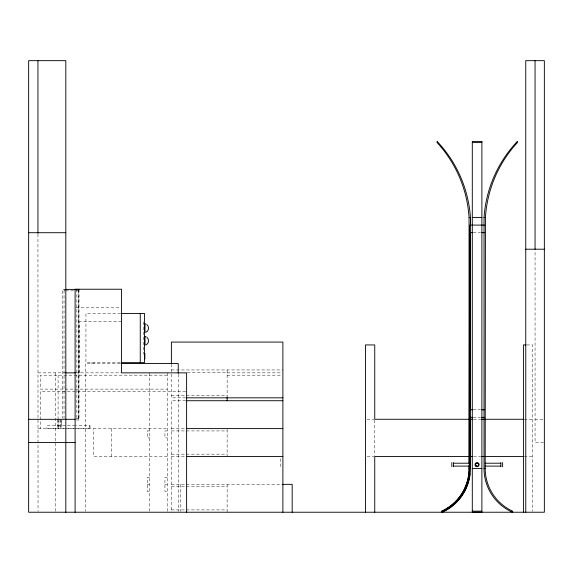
<?xml version="1.0" encoding="UTF-8"?>
<svg xmlns="http://www.w3.org/2000/svg" width="573" height="573" viewBox="0 0 573 573"><rect width="100%" height="100%" fill="white"/><g stroke="black" fill="none" stroke-linecap="round" stroke-linejoin="round"><path stroke-width="0.43" stroke-dasharray="2.87 2.15" d="M143.329 321.926L143.329 354.164M473.191 232.659L480.418 232.659M65.888 289.379L62.213 289.379L62.213 418.19M64.455 290.819L64.04 290.819L64.04 418.483M65.68 290.819L78.694 290.819M76.001 307.808L120.674 307.808M120.667 313.445L85.936 313.445L85.936 362.645L120.667 362.645M121.569 321.747L79.754 321.747L79.754 372.851M526.788 344.939L532.704 344.939L532.704 511.309M120.158 363.561L85.313 363.561L85.313 511.338M171.384 369.95L282.89 369.95M187.314 372.271L227.137 372.271M38.033 372.851L64.799 372.851M75.5 372.851L120.681 372.851M227.137 372.851L281.121 372.851M167.259 375.179L40.361 375.179L40.361 389.117L167.259 389.117M227.137 375.179L281.121 375.179M185.724 391.438L40.361 391.438L40.361 428.604M171.384 395.499L227.137 395.499M185.659 397.827L171.384 397.827L171.384 364.199M185.659 400.728L171.384 400.728L171.384 512.233M473.191 409.795L480.418 409.795M473.191 417.366L480.418 417.366M78.694 418.483L75.865 418.483L78.68 418.555M367.135 419.278L373.897 419.278M473.556 419.278L480.683 419.278M524.223 419.278L532.704 419.278M535.06 419.314L544.35 419.314M76.216 419.98L79.031 419.98L79.031 289.379M60.122 425.646L46.843 425.646L46.843 428.468L90.068 428.468L90.068 425.646L76.281 425.646M75.414 425.646L61.619 425.646L61.619 420.045M38.033 428.604L167.259 428.604M171.384 428.604L185.659 428.604M149.539 430.925L147.218 430.925L147.218 437.894L149.539 437.894M167.259 430.925L164.931 430.925L164.931 437.894L167.259 437.894M171.384 430.925L227.137 430.925M543.505 442.542L535.06 442.542L535.06 250.265M171.384 454.16L227.137 454.16M167.259 456.48L93.786 456.48L93.786 428.604M171.384 456.48L185.659 456.48M367.135 456.445L373.897 456.445M473.556 456.445L480.683 456.445M524.252 456.445L532.704 456.445M149.539 477.388L147.218 477.388L147.218 491.326L149.539 491.326M167.259 477.388L164.931 477.388L164.931 491.326L167.259 491.326M147.218 484.357L149.539 484.357M164.931 484.357L167.259 484.357M171.384 484.357L282.89 484.357M171.384 486.678L227.137 486.678M171.384 509.906L227.137 509.906M374.742 420.159L374.742 455.556M280.562 458.801L280.562 468.098M227.137 369.95L227.137 398.407M227.137 429.478L227.137 456.48M227.137 484.357L227.137 512.233M180.674 484.357L180.674 511.36M178.232 374.241L178.232 511.338M167.259 372.851L167.259 512.233M149.539 372.851L149.539 512.233M111.506 428.604L111.506 456.48M93.993 362.645L93.993 363.561M91.802 362.645L91.802 363.561M89.603 425.646L89.603 428.468M78.673 289.379L78.673 419.98M78.322 290.819L78.322 418.555M76.846 289.379L76.846 419.98M64.412 289.379L64.412 290.819M61.375 419.243L61.375 428.468M60.122 420.045L60.122 428.468L60.122 419.243M58.768 419.243L58.768 428.468M58.081 375.179L58.081 389.117M58.081 391.438L58.081 419.758M58.081 420.639L58.081 428.604M57.816 419.243L57.816 428.468M55.753 372.851L55.753 511.338M37.94 234.164L38.033 511.338"/><path stroke-width="0.86" d="M468.27 482.072A47.588 47.588 0 0 1 441.812 512.334L441.812 511.173A46.857 46.857 0 0 0 468.993 468.42L468.993 465.734M469 463.056L469.051 217.539A121.899 121.899 0 0 0 437.113 142.577L437.113 141.416A122.55 122.55 0 0 1 470.44 217.539L470.44 468.42A47.731 47.731 0 0 1 441.812 512.334M470.154 468.42L470.211 416.635M470.218 410.39L470.426 232.717M470.433 225.576L470.44 217.539L469.051 217.539M470.44 410.39L470.44 232.717M485.424 217.539L485.195 468.42A47 47 0 0 0 512.663 511.173L512.663 512.334A47.731 47.731 0 0 1 484.035 468.42L484.035 217.539A122.55 122.55 0 0 1 517.362 141.416L517.362 142.577A121.899 121.899 0 0 0 485.424 217.539L484.035 217.539M145.95 332.254C149.016 331.036 149.403 326.431 146.803 324.547M145.95 344.874C149.016 343.657 149.403 339.051 146.803 337.168M472.302 142.577L481.886 142.577M472.302 217.539L481.886 217.539M469.559 225.089L469.28 468.42A47 47 0 0 1 441.812 511.173M470.34 225.089L484.629 225.089M470.34 232.659L472.388 232.659M481.793 232.659L484.629 232.659M28.65 232.717L65.816 232.717M525.763 249.198L544.35 249.198M65.888 289.379L79.031 289.379M121.555 313.445L144.468 313.445L144.468 362.645L121.555 362.645M525.942 344.939L523.414 344.939L523.414 512.198M144.468 353.498L144.833 353.498L144.833 358.992L144.468 358.992M144.468 353.863L144.833 353.863M144.468 358.619L144.833 358.619M121.053 363.561L178.232 363.561L178.232 373.352M65.687 372.851L75.5 372.851M186.426 397.827L282.89 397.827M186.547 400.728L282.89 400.728M470.34 409.795L472.388 409.795M481.793 409.795L484.629 409.795M470.34 417.366L472.388 417.366M481.793 417.366L484.629 417.366M472.668 419.278L374.742 419.278L374.742 344.939L365.452 344.939L365.452 512.198M481.571 419.278L523.414 419.278M28.65 419.314L75.106 419.314M186.547 428.604L282.89 428.604M28.65 442.542L75.106 442.542M186.547 456.48L282.89 456.48M472.668 456.445L374.742 456.445L374.742 512.198M481.571 456.445L523.414 456.445M453.565 463.206L469.244 463.206M485.195 463.206L500.874 463.206M453.565 466.107L469.244 466.107M485.195 466.107L500.874 466.107M468.993 468.42L470.44 468.42M472.302 468.42L481.886 468.42M484.035 468.42L485.195 468.42M282.367 484.357L292.18 484.357L292.18 512.233M472.302 511.173L481.886 511.173M145.95 324.031L145.012 323.716L145.012 332.548M145.95 336.652L145.012 336.337L145.012 345.168M535.06 60.666L535.06 249.384M525.763 512.233L525.763 60.666L544.35 60.666L544.35 512.233L28.65 512.233L28.65 60.666L65.816 60.666L65.816 512.233M502.614 462.612L502.614 466.701M500.874 462.612L500.874 466.701M453.565 462.612L453.565 466.701M451.825 462.612L451.825 466.701M282.89 512.233L282.89 342.074L171.384 342.074L171.384 363.311M227.137 397.247L227.137 400.728M186.612 512.233L186.612 372.851L121.569 372.851L121.569 289.229L75.106 289.229L75.106 512.233M140.256 313.445L140.256 362.645M37.94 60.666L37.94 233.283M469.896 473.792A47.588 47.588 0 0 1 469.595 476.077M469.337 477.588A47.588 47.588 0 0 1 468.478 481.334M481.886 141.416L472.302 141.416L472.302 512.334L481.886 512.334L481.886 141.416M476.048 466.429A2.041 2.041 0 0 0 479.114 464.66A2.041 2.041 0 0 0 476.048 462.891A2.041 2.041 0 0 0 476.048 466.429M476.342 465.913A1.454 1.454 0 0 0 478.519 464.66A1.454 1.454 0 0 0 476.342 463.399A1.454 1.454 0 0 0 476.342 465.913"/></g></svg>
